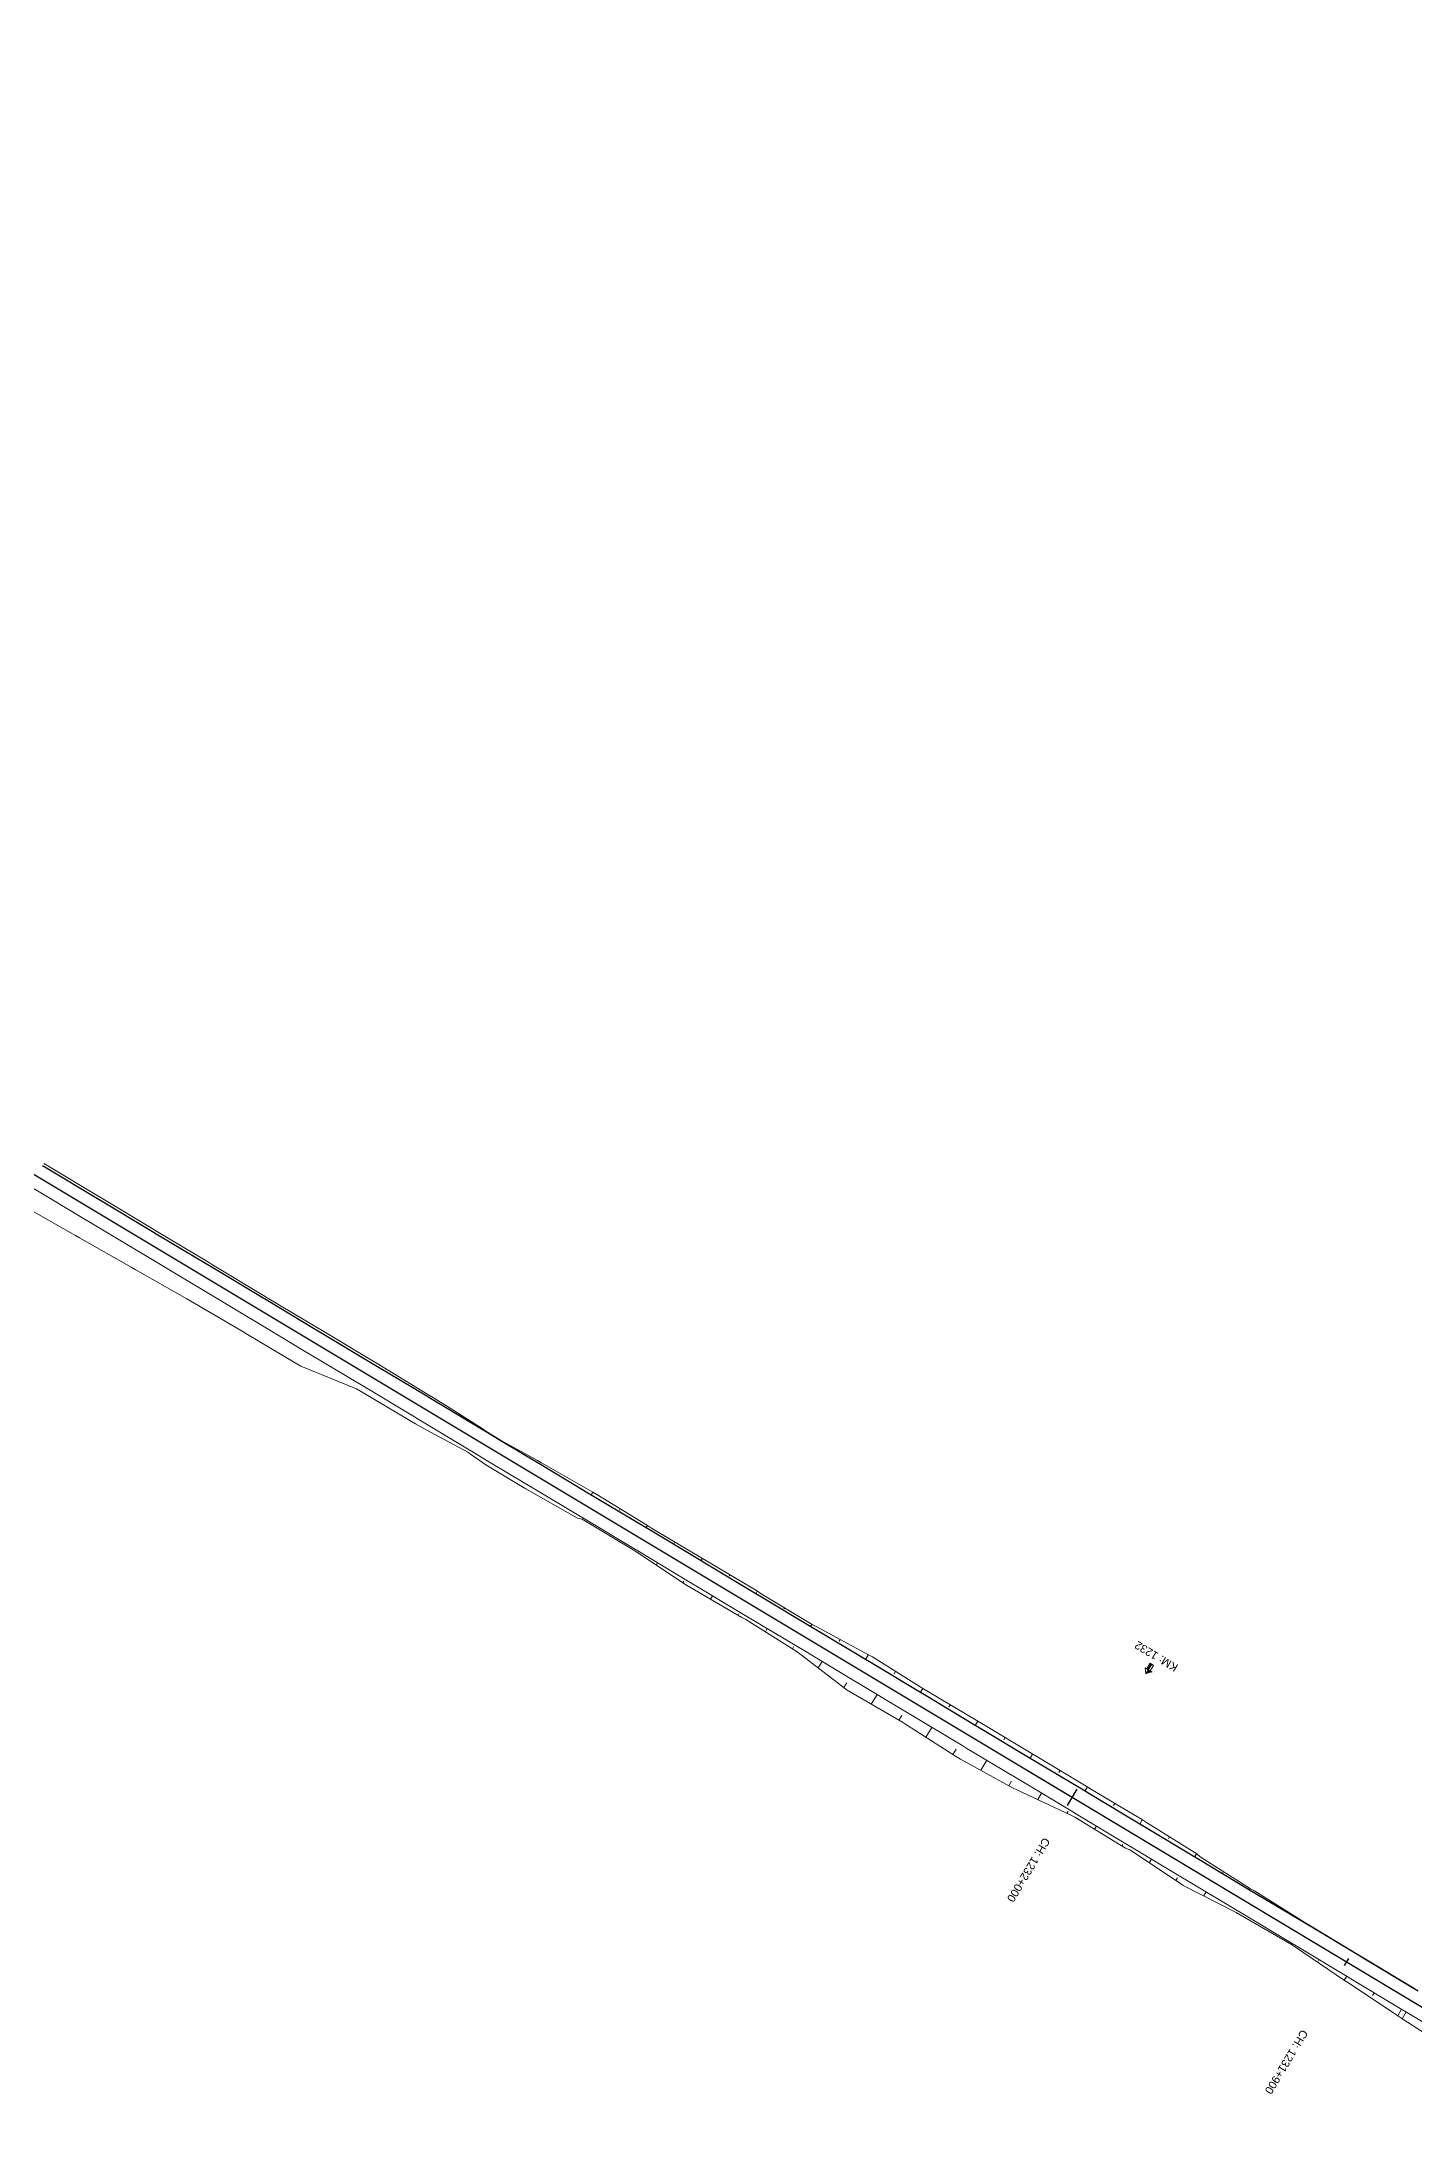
# Model space of a CAD drawing. Header units: metres. Extents: x 609381 to 616074, y 3398603 to 3402640.
# Drawn here: x 609974 to 610403, y 3401988 to 3402640 of the extents above; entities that cross this region are included whole.
import ezdxf

# ---------------------------------------------------------------- set-up
doc = ezdxf.new("R2010")
doc.units = ezdxf.units.M
doc.header["$MEASUREMENT"] = 0
for name, color, linetype, lineweight in [('C-ALIG-LABL-DG', 1, 'Continuous', 25), ('Km post', 1, 'Continuous', 13), ('PROPOSED DFCC TOE LINE', 239, 'Continuous', 0), ('PROPOSED DRAIN CUM RETAINING WALL', 144, 'Continuous', 30), ('PROPOSED FORMATION LINE - PLAN', 187, 'Continuous', 0)]:
    doc.layers.add(name, color=color, linetype=linetype, lineweight=lineweight)
doc.layers.add('DFCC LINE', color=1, linetype='Continuous')
doc.styles.add('Arial', font='arial.ttf')

# ---------------------------------------------------------------- blocks, each defined once
blk = doc.blocks.new('Tick Hor')
blk.add_lwpolyline([(-0.5, 0), (0.5, 0)])
blk = doc.blocks.new('KM Post')
at = {"layer": 'Km post', "lineweight": 13}
h = blk.add_hatch(color=256, dxfattribs=at)
h.paths.add_polyline_path([(0, -8.9), (1.6, -8.9), (1.6, -3.8), (0, -3.8)])
h.paths.add_polyline_path([(0, -3.8), (0, 0), (-3.4, -3.8)])
for p, q in [((0, -8.9), (0, 0)), ((3.1, -3.8), (0, 0)), ((3.1, -3.8), (-3.4, -3.8))]:
    blk.add_line(p, q, dxfattribs=at)
blk.add_lwpolyline([(1.6, -3.8), (1.6, -8.9), (-1.6, -8.9), (-1.6, -3.8)], dxfattribs=at)

msp = doc.modelspace()

# ---------------------------------------------------------------- linework, layer by layer
at = {"layer": 'C-ALIG-LABL-DG', "color": 1, "linetype": 'Continuous', "lineweight": 25}
msp.add_line((610295.8145, 3402091.5074), (610294.5288, 3402089.3634), dxfattribs=at)
at = {"layer": 'DFCC LINE', "lineweight": 30, "flags": 128}
for points in [[(611206.9241, 3401545.1609), (609380.9488, 3402640.1063)], [(611206.9249, 3401545.1605), (609972.0837, 3402285.6325)]]:
    msp.add_lwpolyline(points, dxfattribs=at)
at = {"layer": 'PROPOSED DFCC TOE LINE', "lineweight": 0, "flags": 128}
for points in [[(609974.4404, 3402289.5628), (609975.6694, 3402288.8232), (609991.5968, 3402279.2837), (609992.8259, 3402278.5442), (610008.7285, 3402268.9756), (610009.9629, 3402268.2329), (610025.8974, 3402258.7175), (610027.132, 3402257.975), (610043.0272, 3402248.3903), (610044.2514, 3402247.6344), (610060.1963, 3402238.1325), (610061.4321, 3402237.3959), (610077.3378, 3402227.8174), (610078.5624, 3402227.0733), (610094.4371, 3402217.4431), (610095.6615, 3402216.6987), (610100.2577, 3402213.9044), (610111.3841, 3402206.8144), (610112.5565, 3402205.9838), (610117.1481, 3402203.1819), (610128.6892, 3402196.7835), (610129.9447, 3402196.0914), (610146.0704, 3402186.8875), (610147.2939, 3402186.1339), (610163.12, 3402176.4303), (610164.3436, 3402175.6769), (610180.3045, 3402166.1972), (610181.5498, 3402165.4811), (610197.4584, 3402155.9141), (610198.6756, 3402155.1509), (610214.5896, 3402145.585), (610215.8652, 3402144.9273), (610232.2241, 3402136.1033), (610233.4811, 3402135.4146), (610249.1659, 3402125.5388), (610250.4316, 3402124.7922), (610266.3569, 3402115.3169), (610267.6182, 3402114.5636), (610283.5699, 3402105.0361), (610284.7887, 3402104.3081), (610300.725, 3402094.7549), (610301.9319, 3402094.0071), (610317.835, 3402084.4709), (610319.0844, 3402083.7216), (610334.8195, 3402073.9051), (610335.9251, 3402072.916), (610351.6163, 3402062.9912), (610352.8635, 3402062.2735), (610368.5896, 3402052.4067), (610369.8221, 3402051.6647), (610385.7144, 3402042.0841), (610386.9514, 3402041.3405), (610402.8561, 3402031.7806)], [(610405.717, 3402018.0375), (610398.9272, 3402022.4221), (610397.7347, 3402023.2401), (610397.7325, 3402023.2442), (610382.2649, 3402033.525), (610381.0577, 3402034.3183), (610365.657, 3402044.7188), (610364.4669, 3402045.5315), (610348.4182, 3402054.8604), (610347.1261, 3402055.5031), (610330.602, 3402064.039), (610329.3961, 3402064.8608), (610313.9185, 3402075.1067), (610312.5229, 3402075.6122), (610296.7338, 3402085.3385), (610295.4837, 3402086.0142), (610278.5526, 3402093.9086), (610277.2619, 3402094.5166), (610260.9663, 3402103.4705), (610259.6713, 3402104.1679), (610244.0886, 3402114.2144), (610242.8387, 3402114.9872), (610226.8333, 3402124.3284), (610225.5606, 3402124.9909), (610210.7484, 3402136.3943), (610209.5924, 3402137.2514), (610193.8294, 3402147.0693), (610192.5819, 3402147.7818), (610176.5265, 3402157.1039), (610175.3051, 3402157.86), (610159.8225, 3402168.1374), (610158.5977, 3402168.8888), (610142.6728, 3402178.4275), (610141.2324, 3402178.8195), (610125.0494, 3402187.9279), (610123.8341, 3402188.6869), (610112.5334, 3402195.4862), (610108.0885, 3402198.5329), (610106.9046, 3402199.3443), (610095.298, 3402205.6335), (610090.5744, 3402208.2153), (610089.37, 3402208.993), (610073.4038, 3402218.4707), (610072.1584, 3402219.18), (610054.738, 3402226.2325), (610053.4992, 3402226.9641), (610037.5797, 3402236.5083), (610036.3457, 3402237.2481), (610020.311, 3402246.6001), (610019.0586, 3402247.3128), (610002.9242, 3402256.4948), (610001.6718, 3402257.2075), (609985.5373, 3402266.3895), (609984.2903, 3402267.0991), (609968.1504, 3402276.2841)]]:
    msp.add_lwpolyline(points, dxfattribs=at)
at = {"layer": 'PROPOSED DFCC TOE LINE', "linetype": 'Continuous', "lineweight": 0, "flags": 128}
for points in [[(610145.4928, 3402186.0204), (610146.0274, 3402186.912)], [(610142.9104, 3402178.8238), (610142.6728, 3402178.4275)], [(610154.3107, 3402181.2806), (610154.5523, 3402181.6835)], [(610162.6453, 3402175.7349), (610163.0778, 3402176.4562)], [(610171.4426, 3402170.9607), (610171.6636, 3402171.3293)], [(610166.267, 3402164.8181), (610165.8558, 3402164.1324)], [(610179.7978, 3402165.4494), (610180.2615, 3402166.2227)], [(610174.5197, 3402159.1358), (610174.1961, 3402158.5962)], [(610188.6099, 3402160.7), (610188.8459, 3402161.0934)], [(610196.9503, 3402155.1639), (610197.4156, 3402155.9398)], [(610183.4195, 3402154.5326), (610182.783, 3402153.4712)], [(610205.7495, 3402150.3929), (610205.9724, 3402150.7647)], [(610191.7138, 3402148.9197), (610191.4319, 3402148.4495)], [(610200.572, 3402144.2471), (610199.9706, 3402143.2442)], [(610214.1028, 3402144.8784), (610214.5432, 3402145.6128)], [(610208.8041, 3402138.5305), (610208.4601, 3402137.9567)], [(610223.0226, 3402140.3085), (610223.3661, 3402140.8813)], [(610217.7245, 3402133.9616), (610216.5192, 3402131.9515)], [(610231.2553, 3402134.5929), (610232.1764, 3402136.129)], [(610240.2595, 3402130.1637), (610240.6873, 3402130.8773)], [(610225.3986, 3402127.3144), (610224.4965, 3402125.81)], [(610234.877, 3402123.6761), (610233.0815, 3402120.6818)], [(610248.4078, 3402124.3074), (610249.1516, 3402125.5478)], [(610242.586, 3402117.0871), (610241.7188, 3402115.6408)], [(610257.3661, 3402119.8018), (610257.7482, 3402120.4389)], [(610252.0295, 3402113.3906), (610250.1718, 3402110.2925)], [(610265.5603, 3402114.0219), (610266.3422, 3402115.3257)], [(610274.532, 3402109.5386), (610274.9274, 3402110.198)], [(610259.5933, 3402106.5594), (610258.5809, 3402104.871)], [(610282.7128, 3402103.7364), (610283.5127, 3402105.0703)], [(610269.182, 3402103.1051), (610267.3107, 3402099.9845)], [(610291.69, 3402099.2622), (610292.0909, 3402099.9307)], [(610276.9197, 3402096.5639), (610276.0811, 3402095.1654)], [(610286.3345, 3402092.8196), (610285.1445, 3402090.835)], [(610299.8654, 3402093.4509), (610300.6678, 3402094.7892)], [(610294.5838, 3402087.1315), (610294.2568, 3402086.5863)], [(610308.8376, 3402088.9685), (610309.2335, 3402089.6287)], [(610317.0179, 3402083.1654), (610317.8097, 3402084.486)], [(610303.487, 3402082.5341), (610302.8934, 3402081.5441)], [(610325.9515, 3402078.6186), (610326.3088, 3402079.2145)], [(610311.7358, 3402076.8451), (610311.4082, 3402076.2989)], [(610320.6396, 3402072.2486), (610319.9566, 3402071.1096)], [(610334.1704, 3402072.8799), (610334.7945, 3402073.9207)], [(610328.7596, 3402066.345), (610328.3033, 3402065.5842)], [(610342.9345, 3402068.0504), (610343.1223, 3402068.3637)], [(610337.7921, 3402061.9631), (610337.042, 3402060.7123)], [(610351.3229, 3402062.5944), (610351.5761, 3402063.0167)], [(610359.9879, 3402057.5997), (610360.0767, 3402057.7478)], [(610368.4754, 3402052.3089), (610368.5492, 3402052.432)], [(610364.6592, 3402045.8522), (610364.4669, 3402045.5315)], [(610377.0825, 3402047.2177), (610377.1134, 3402047.2692)], [(610373.135, 3402040.7697), (610372.9, 3402040.3779)], [(610385.6279, 3402042.0234), (610385.6776, 3402042.1063)], [(610381.7112, 3402035.627), (610380.9643, 3402034.3814)], [(610394.2263, 3402036.9176), (610394.2484, 3402036.9545)], [(610390.2875, 3402030.4842), (610389.7962, 3402029.665)], [(610398.8637, 3402025.3415), (610397.6421, 3402023.3043)], [(610402.7804, 3402031.7379), (610402.8193, 3402031.8027)], [(610400.2817, 3402024.4912), (610399.0092, 3402022.3692)]]:
    msp.add_lwpolyline(points, dxfattribs=at)
at = {"layer": 'PROPOSED DRAIN CUM RETAINING WALL', "flags": 128}
msp.add_lwpolyline([(610404.0551, 3402030.9736), (610402.8194, 3402031.7146), (610402.8172, 3402031.7159), (610386.9026, 3402041.2591), (610385.6648, 3402042.0013), (610369.7501, 3402051.5446), (610368.5162, 3402052.2844), (610352.5976, 3402061.83), (610351.3637, 3402062.5699), (610335.4451, 3402072.1155), (610334.1956, 3402072.8648), (610318.2926, 3402082.401), (610317.0431, 3402083.1503), (610301.14, 3402092.6865), (610299.9225, 3402093.4166), (610283.9875, 3402102.972), (610282.77, 3402103.7021), (610266.835, 3402113.2575), (610265.575, 3402114.0131), (610249.6825, 3402123.543), (610248.4223, 3402124.2987), (610232.53, 3402133.8285), (610231.3017, 3402134.5651), (610215.3775, 3402144.114), (610214.1492, 3402144.8506), (610198.225, 3402154.3995), (610196.9932, 3402155.1382), (610181.0725, 3402164.685), (610179.8407, 3402165.4237), (610163.92, 3402174.9705), (610162.6877, 3402175.7094), (610146.7675, 3402185.256), (610145.5352, 3402185.9949), (610129.615, 3402195.5415), (610128.3863, 3402196.2783), (610117.0755, 3402203.0608), (610112.4624, 3402205.827), (610111.2338, 3402206.5638), (610099.923, 3402213.3463), (610095.3099, 3402216.1125), (610094.0811, 3402216.8494), (610078.1574, 3402226.398), (610076.9285, 3402227.1349), (610061.0049, 3402236.6835), (610059.7711, 3402237.4234), (610043.8524, 3402246.969), (610042.6185, 3402247.7089), (610026.6999, 3402257.2545), (610025.4644, 3402257.9953), (610009.5474, 3402267.54), (610008.3119, 3402268.2808), (609992.3949, 3402277.8255), (609991.1647, 3402278.5631), (609975.2424, 3402288.111), (609974.0122, 3402288.8486)], dxfattribs=at)
at = {"layer": 'PROPOSED FORMATION LINE - PLAN', "lineweight": 0, "flags": 128}
msp.add_lwpolyline([(610407.1259, 3402020.3871), (610400.198, 3402024.5414), (610398.9602, 3402025.2837), (610398.958, 3402025.2849), (610383.0455, 3402034.8269), (610381.8078, 3402035.5691), (610365.893, 3402045.1124), (610364.6592, 3402045.8522), (610348.7405, 3402055.3979), (610347.5067, 3402056.1377), (610331.588, 3402065.6834), (610330.3386, 3402066.4326), (610314.4355, 3402075.9689), (610313.186, 3402076.7181), (610297.283, 3402086.2543), (610296.0655, 3402086.9844), (610280.1305, 3402096.5398), (610278.9129, 3402097.27), (610262.978, 3402106.8253), (610261.7179, 3402107.5809), (610245.8255, 3402117.1108), (610244.5652, 3402117.8665), (610228.6729, 3402127.3963), (610227.4447, 3402128.1329), (610211.5204, 3402137.6818), (610210.2921, 3402138.4184), (610194.3679, 3402147.9673), (610193.1361, 3402148.706), (610177.2154, 3402158.2528), (610175.9836, 3402158.9915), (610160.0629, 3402168.5383), (610158.8306, 3402169.2773), (610142.9104, 3402178.8238), (610141.6781, 3402179.5627), (610125.7579, 3402189.1093), (610124.5292, 3402189.8461), (610113.2184, 3402196.6286), (610108.6054, 3402199.3948), (610107.3767, 3402200.1316), (610096.0659, 3402206.9141), (610091.4529, 3402209.6803), (610090.224, 3402210.4172), (610074.3004, 3402219.9658), (610073.0715, 3402220.7027), (610057.1479, 3402230.2513), (610055.914, 3402230.9912), (610039.9953, 3402240.5368), (610038.7615, 3402241.2767), (610022.8428, 3402250.8223), (610021.6073, 3402251.5631), (610005.6903, 3402261.1078), (610004.4548, 3402261.8486), (609988.5378, 3402271.3933), (609987.3077, 3402272.1309), (609971.3853, 3402281.6788)], dxfattribs=at)

# ---------------------------------------------------------------- block references
at = {"layer": 'C-ALIG-LABL-DG', "color": 1, "linetype": 'Continuous', "lineweight": 25}
for p, xscale, yscale, zscale, rotation in [((610295.8145, 3402091.5074), 6.000000000000001, 6.000000000000001, 6.000000000000001, 239.0510073244595), ((610381.5771, 3402040.08), 2.500000000000001, 2.500000000000001, 2.500000000000001, 239.0510073244594)]:
    msp.add_blockref('Tick Hor', p, dxfattribs=dict(at, xscale=xscale, yscale=yscale, zscale=zscale, rotation=rotation))

# ---------------------------------------------------------------- next in the draw order: texts
at = {"layer": 'C-ALIG-LABL-DG', "color": 1, "linetype": 'Continuous', "lineweight": 25, "char_height": 2.5, "style": 'Arial', "bg_fill": 3, "box_fill_scale": 1.04, "bg_fill_color": 256, "bg_fill_true_color": 13158600, "bg_fill_transparency": 0}
for s, insert, width, attachment_point, rotation in [('KM: 1232', (610327.9261, 3402130.6689), 14.653956, 1, 149.0510073), ('CH: 1232+000', (610288.049, 3402078.5573), 22.502814, 4, 239.0510073), ('CH: 1231+900', (610368.6688, 3402018.5536), 22.502814, 4, 239.0510073)]:
    msp.add_mtext(s, dxfattribs=dict(at, insert=insert, width=width, attachment_point=attachment_point, rotation=rotation))

# ---------------------------------------------------------------- next in the draw order: block references
at = {"layer": 'C-ALIG-LABL-DG', "color": 1, "linetype": 'Continuous', "lineweight": 25, "xscale": 0.3933041122191774, "yscale": 0.3933041122191774, "zscale": 0.3933041122191774, "rotation": 149.0510073252262}
msp.add_blockref('KM Post', (610318.9569, 3402130.1006), dxfattribs=at)

doc.saveas('drawing.dxf')
